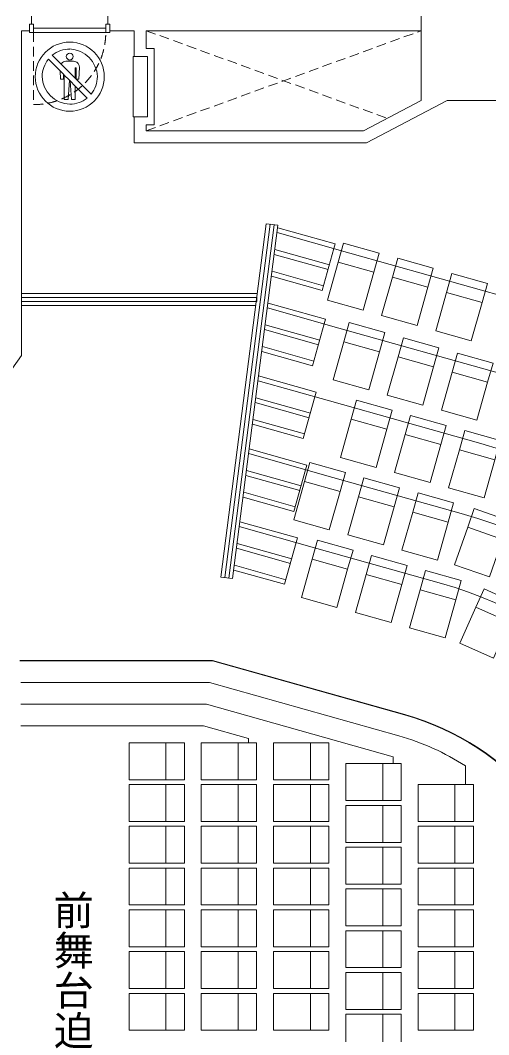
# Model space of a CAD drawing. Units: millimetres, scale not verified. Extents: x -26503 to 29497, y -28039 to 11161.
# Drawn here: x -3722 to 2121, y -10151 to 2494 of the extents above; entities that cross this region are included whole.
import ezdxf
from ezdxf.enums import TextEntityAlignment as Align

# ---------------------------------------------------------------- set-up
doc = ezdxf.new("R2010")
doc.units = ezdxf.units.MM
doc.header["$LTSCALE"] = 100
doc.linetypes.add('DASHED1', pattern=[1.8, 1.2, -0.6])
doc.layers.add('0-0', color=7, linetype='Continuous', lineweight=18)
doc.layers.add('D-F', color=7, linetype='Continuous', lineweight=18)
doc.layers.add('0-A', color=7, linetype='Continuous')
doc.styles.add('@HGｺﾞｼｯｸE', font='')
doc.styles.get('@HGｺﾞｼｯｸE').set_extended_font_data('@HGｺﾞｼｯｸE')

msp = doc.modelspace()

# ---------------------------------------------------------------- linework, layer by layer
at = {"layer": '0-0'}
for p, q in [((-3581.5, 2443.6), (-3581.5, 2543.8)), ((-2630.4, 2443.6), (-2630.4, 2543.8)), ((1279.2, 2543.8), (1279.2, 1492.5)), ((-3556.5, 2443.6), (-3606.6, 2443.6)), ((-3606.6, 2443.6), (-3606.6, 2343.5)), ((-3581.5, 2443.6), (-3606.6, 2443.6)), ((-3606.6, 2363.5), (-3606.6, 2443.6)), ((-3556.5, 2443.6), (-3556.5, 2343.5)), ((-2655.4, 2443.6), (-2605.4, 2443.6)), ((-2655.4, 2443.6), (-2655.4, 2343.5)), ((-2630.4, 2443.6), (-2605.4, 2443.6)), ((-2605.4, 2363.5), (-2605.4, 2443.6)), ((-2605.4, 2443.6), (-2605.4, 2343.5)), ((-3606.6, 2363.6), (-3706.7, 2363.6)), ((-3706.7, 2363.6), (-3706.7, -1686.3)), ((-3556.5, 2343.5), (-3606.6, 2343.5)), ((-2655.4, 2393.6), (-3556.5, 2393.6)), ((-3556.5, 2343.5), (-2655.4, 2343.5)), ((-2655.4, 2343.5), (-2605.4, 2343.5)), ((-2300, 2363.6), (-2605.4, 2363.6)), ((-2300, 2040.7), (-2300, 2363.6)), ((1279.2, 2363.6), (-2149.8, 2363.6)), ((-2315, 2040.7), (-2315, 1289.8)), ((-2134.8, 2040.7), (-2315, 2040.7)), ((597.9, 966.9), (1603.4, 1492.5)), ((1603.4, 1492.5), (2480.7, 1492.5)), ((-2300, 966.9), (-2300, 1289.8)), ((-2049.7, 1189.7), (-2149.8, 1189.7)), ((-2149.8, 1117.1), (-2149.8, 1189.7)), ((253, 1117.1), (-2149.8, 1117.1)), ((-2300, 966.9), (-2149.8, 966.9)), ((253, 966.9), (-2149.8, 966.9)), ((253, 966.9), (597.9, 966.9)), ((-656.1, -41.8), (-1221.6, -4446.3)), ((-606.5, -48.2), (-1172, -4452.7)), ((-556.8, -54.6), (-1122.3, -4459.1)), ((-507.2, -61), (-1072.7, -4465.5)), ((-507.2, -61), (-656.1, -41.8)), ((-606.5, -48.2), (-556.8, -54.6)), ((207.3, -294.8), (-511.2, -92.7)), ((389.2, -408.4), (-519, -152.9)), ((134.1, -555.1), (-546, -363.7)), ((117.9, -612.9), (-553.8, -424)), ((2523, -1008.6), (389.2, -408.4)), ((44.7, -873.1), (-588.6, -695)), ((60.9, -815.3), (-580.8, -634.8)), ((-3706.7, -910.3), (-767.6, -910.3)), ((-3706.7, -960.4), (-3706.7, -1010.5)), ((-3706.7, -960.4), (-771, -960.4)), ((-3706.7, -1010.5), (-771, -1010.5)), ((-771, -960.4), (-771, -1010.5)), ((-3706.7, -1060.5), (-786.9, -1060.5)), ((-3570.6, -1060.5), (-917.4, -1060.5)), ((253.3, -1342.6), (-639.5, -1091.5)), ((86.8, -1233.4), (-631.7, -1031.3)), ((-2.6, -1551.4), (-674.3, -1362.5)), ((13.6, -1493.6), (-666.5, -1302.3)), ((2269.5, -1909.7), (253.3, -1342.6)), ((-75.8, -1811.7), (-709.1, -1633.5)), ((-59.6, -1753.8), (-701.3, -1573.3)), ((-3706.7, -1686.3), (-4027.1, -2136.8)), ((136.7, -2251), (-756.1, -1999.9)), ((-29.8, -2141.8), (-748.4, -1939.7)), ((-119.3, -2459.9), (-790.9, -2270.9)), ((-103, -2402), (-783.2, -2210.7)), ((2024.1, -2782), (136.7, -2251)), ((-176.2, -2662.3), (-818, -2481.7)), ((-192.5, -2720.1), (-825.7, -2542)), ((73.2, -3174.4), (-872.7, -2908.3)), ((-146.4, -3050.2), (-865, -2848.1)), ((-219.6, -3310.5), (-899.8, -3119.1)), ((-235.9, -3368.3), (-907.5, -3179.4)), ((1778.8, -3654.2), (73.2, -3174.4)), ((-292.8, -3570.7), (-934.6, -3390.2)), ((-309.1, -3628.5), (-942.3, -3450.4)), ((-263.1, -3958.7), (-981.6, -3756.5)), ((-22.9, -4088.6), (-989.4, -3816.8)), ((-336.3, -4218.9), (-1016.4, -4027.6)), ((-352.5, -4276.7), (-1024.2, -4087.8)), ((1532.2, -4526.1), (-22.9, -4088.6)), ((-409.5, -4479.1), (-1051.2, -4298.6)), ((-425.7, -4536.9), (-1059, -4358.8)), ((-1072.7, -4465.5), (-1221.6, -4446.3)), ((-1172, -4452.7), (-1122.3, -4459.1)), ((-1323, -5484.8), (-3726.7, -5484.8)), ((-1323.8, -5490.8), (-3726.7, -5490.8)), ((-1323.8, -5490.8), (1072.6, -6164.9)), ((-1323, -5484.8), (1075.3, -6159.4)), ((-3716.7, -5761.1), (-1361.1, -5761.1)), ((-1361.1, -5761.1), (999.4, -6425.1)), ((-3716.7, -6031.4), (-1398.4, -6031.4)), ((-1398.4, -6031.4), (928.8, -6686)), ((-3716.7, -6301.7), (-1435.7, -6301.7)), ((-1435.7, -6301.7), (-873.3, -6459.9)), ((-873.3, -6459.9), (-873.3, -6512)), ((928.8, -6772.3), (928.8, -6686)), ((1829.9, -6801), (1829.9, -7032.6)), ((1028.9, -7753.5), (1028.9, -7292.9)), ((1028.9, -8794.7), (1028.9, -8334.2)), ((-102.4, -9115.1), (-102.4, -9575.6)), ((127.9, -9115.1), (-102.4, -9115.1))]:
    msp.add_line(p, q, dxfattribs=at)
at = {"layer": '0-0', "linetype": 'DASHED1'}
for p, q in [((-3556.5, 2343.5), (-3556.5, 1442.4)), ((-2149.8, 1117.1), (1279.2, 2363.6)), ((-2149.8, 2363.6), (855.6, 1271.1))]:
    msp.add_line(p, q, dxfattribs=at)
at = {"layer": '0-0'}
for points in [[(-2049.7, 1189.7), (-2049.7, 2140.8), (-2149.8, 2140.8), (-2149.8, 2363.6)], [(-2315, 1289.8), (-2134.8, 1289.8), (-2134.8, 2040.7)], [(253, 1117.1), (561, 1117.1), (1279.2, 1492.5)], [(44.7, -873.1), (191.1, -352.7), (207.3, -294.8)], [(-75.8, -1811.7), (70.6, -1291.2), (86.8, -1233.4)], [(-192.5, -2720.1), (-46.1, -2199.6), (-29.8, -2141.8)], [(-309.1, -3628.5), (-162.7, -3108.1), (-146.4, -3050.2)], [(-425.7, -4536.9), (-279.3, -4016.5), (-263.1, -3958.7)], [(-102.4, -6512), (-562.9, -6512), (-562.9, -6972.5), (-102.4, -6972.5)], [(798.7, -6772.3), (338.1, -6772.3), (338.1, -7232.8), (798.7, -7232.8)], [(1028.9, -7292.9), (798.7, -7292.9), (798.7, -7753.5), (1028.9, -7753.5)], [(1028.9, -8334.2), (798.7, -8334.2), (798.7, -8794.7), (1028.9, -8794.7)], [(-102.4, -9575.6), (127.9, -9575.6), (127.9, -9115.1)]]:
    msp.add_lwpolyline(points, dxfattribs=at)
for points in [[(311.8, -282.6), (244.9, -520.3), (688.2, -645), (755.1, -407.3)], [(986.4, -472.4), (919.5, -710.1), (1362.9, -834.8), (1429.8, -597.1)], [(244.9, -520.3), (111.2, -995.8), (554.5, -1120.5), (688.2, -645)], [(919.5, -710.1), (785.8, -1185.6), (1229.1, -1310.3), (1362.9, -834.8)], [(1661.1, -662.1), (1594.2, -899.9), (2037.5, -1024.6), (2104.4, -786.9)], [(1594.2, -899.9), (1460.5, -1375.4), (1903.8, -1500.1), (2037.5, -1024.6)], [(382.1, -1274.8), (315.2, -1512.6), (758.5, -1637.3), (825.4, -1399.5)], [(315.2, -1512.6), (181.4, -1988), (624.8, -2112.7), (758.5, -1637.3)], [(1056.7, -1464.6), (989.8, -1702.3), (1433.2, -1827), (1500, -1589.3)], [(989.8, -1702.3), (856.1, -2177.8), (1299.4, -2302.5), (1433.2, -1827)], [(1731.4, -1654.4), (1664.5, -1892.1), (2107.8, -2016.8), (2174.7, -1779.1)], [(1664.5, -1892.1), (1530.7, -2367.6), (1974.1, -2492.3), (2107.8, -2016.8)], [(472.7, -2241.6), (405.9, -2479.3), (849.2, -2604), (916.1, -2366.3)], [(405.9, -2479.3), (272.1, -2954.8), (715.4, -3079.5), (849.2, -2604)], [(1147.4, -2431.3), (1080.5, -2669.1), (1523.8, -2793.8), (1590.7, -2556)], [(1822, -2621.1), (1755.2, -2858.8), (2198.5, -2983.5), (2265.4, -2745.8)], [(1080.5, -2669.1), (946.8, -3144.5), (1390.1, -3269.2), (1523.8, -2793.8)], [(1755.2, -2858.8), (1621.4, -3334.3), (2064.8, -3459), (2198.5, -2983.5)], [(-109.5, -3019), (-176.4, -3256.8), (267, -3381.5), (333.8, -3143.7)], [(-176.4, -3256.8), (-310.1, -3732.2), (133.2, -3856.9), (267, -3381.5)], [(565.1, -3208.8), (498.3, -3446.5), (941.6, -3571.2), (1008.5, -3333.5)], [(1239.8, -3398.6), (1172.9, -3636.3), (1616.3, -3761), (1683.1, -3523.3)], [(498.3, -3446.5), (364.5, -3922), (807.9, -4046.7), (941.6, -3571.2)], [(1172.9, -3636.3), (1039.2, -4111.8), (1482.5, -4236.5), (1616.3, -3761)], [(1940.3, -3592.7), (1859, -3825.9), (2293.9, -3977.6), (2375.2, -3744.4)], [(1859, -3825.9), (1696.4, -4292.3), (2131.2, -4443.9), (2293.9, -3977.6)], [(-14.8, -3986.9), (-81.6, -4224.7), (361.7, -4349.4), (428.6, -4111.6)], [(-81.6, -4224.7), (-215.4, -4700.1), (228, -4824.8), (361.7, -4349.4)], [(659.9, -4176.7), (593, -4414.4), (1036.4, -4539.1), (1103.2, -4301.4)], [(593, -4414.4), (459.3, -4889.9), (902.6, -5014.6), (1036.4, -4539.1)], [(1334.5, -4366.5), (1267.7, -4604.2), (1711, -4728.9), (1777.9, -4491.2)], [(1267.7, -4604.2), (1133.9, -5079.7), (1577.3, -5204.4), (1711, -4728.9)], [(2063.7, -4594.7), (1962.3, -4819.9), (2382.3, -5008.9), (2483.7, -4783.7)], [(1962.3, -4819.9), (1759.6, -5270.3), (2179.6, -5459.3), (2382.3, -5008.9)], [(-1904.5, -6512), (-2365.1, -6512), (-2365.1, -6972.5), (-1904.5, -6972.5)], [(-1674.3, -6512), (-1904.5, -6512), (-1904.5, -6972.5), (-1674.3, -6972.5)], [(-1003.5, -6512), (-1464, -6512), (-1464, -6972.5), (-1003.5, -6972.5)], [(-773.2, -6512), (-1003.5, -6512), (-1003.5, -6972.5), (-773.2, -6972.5)], [(127.9, -6512), (-102.4, -6512), (-102.4, -6972.5), (127.9, -6972.5)], [(1028.9, -6772.3), (798.7, -6772.3), (798.7, -7232.8), (1028.9, -7232.8)], [(-1904.5, -7032.6), (-2365.1, -7032.6), (-2365.1, -7493.2), (-1904.5, -7493.2)], [(-1674.3, -7032.6), (-1904.5, -7032.6), (-1904.5, -7493.2), (-1674.3, -7493.2)], [(-1003.5, -7032.6), (-1464, -7032.6), (-1464, -7493.2), (-1003.5, -7493.2)], [(-773.2, -7032.6), (-1003.5, -7032.6), (-1003.5, -7493.2), (-773.2, -7493.2)], [(-102.4, -7032.6), (-562.9, -7032.6), (-562.9, -7493.2), (-102.4, -7493.2)], [(127.9, -7032.6), (-102.4, -7032.6), (-102.4, -7493.2), (127.9, -7493.2)], [(1699.7, -7032.6), (1239.2, -7032.6), (1239.2, -7493.2), (1699.7, -7493.2)], [(1930, -7032.6), (1699.7, -7032.6), (1699.7, -7493.2), (1930, -7493.2)], [(798.7, -7292.9), (338.1, -7292.9), (338.1, -7753.5), (798.7, -7753.5)], [(-1904.5, -7553.2), (-2365.1, -7553.2), (-2365.1, -8013.8), (-1904.5, -8013.8)], [(-1674.3, -7553.2), (-1904.5, -7553.2), (-1904.5, -8013.8), (-1674.3, -8013.8)], [(-1003.5, -7553.2), (-1464, -7553.2), (-1464, -8013.8), (-1003.5, -8013.8)], [(-773.2, -7553.2), (-1003.5, -7553.2), (-1003.5, -8013.8), (-773.2, -8013.8)], [(-102.4, -7553.2), (-562.9, -7553.2), (-562.9, -8013.8), (-102.4, -8013.8)], [(127.9, -7553.2), (-102.4, -7553.2), (-102.4, -8013.8), (127.9, -8013.8)], [(1699.7, -7553.2), (1239.2, -7553.2), (1239.2, -8013.8), (1699.7, -8013.8)], [(1930, -7553.2), (1699.7, -7553.2), (1699.7, -8013.8), (1930, -8013.8)], [(798.7, -7813.5), (338.1, -7813.5), (338.1, -8274.1), (798.7, -8274.1)], [(1028.9, -7813.5), (798.7, -7813.5), (798.7, -8274.1), (1028.9, -8274.1)], [(-1904.5, -8073.8), (-2365.1, -8073.8), (-2365.1, -8534.4), (-1904.5, -8534.4)], [(-1674.3, -8073.8), (-1904.5, -8073.8), (-1904.5, -8534.4), (-1674.3, -8534.4)], [(-1003.5, -8073.8), (-1464, -8073.8), (-1464, -8534.4), (-1003.5, -8534.4)], [(-773.2, -8073.8), (-1003.5, -8073.8), (-1003.5, -8534.4), (-773.2, -8534.4)], [(-102.4, -8073.8), (-562.9, -8073.8), (-562.9, -8534.4), (-102.4, -8534.4)], [(127.9, -8073.8), (-102.4, -8073.8), (-102.4, -8534.4), (127.9, -8534.4)], [(1699.7, -8073.8), (1239.2, -8073.8), (1239.2, -8534.4), (1699.7, -8534.4)], [(1930, -8073.8), (1699.7, -8073.8), (1699.7, -8534.4), (1930, -8534.4)], [(798.7, -8334.2), (338.1, -8334.2), (338.1, -8794.7), (798.7, -8794.7)], [(-1904.5, -8594.5), (-2365.1, -8594.5), (-2365.1, -9055), (-1904.5, -9055)], [(-1674.3, -8594.5), (-1904.5, -8594.5), (-1904.5, -9055), (-1674.3, -9055)], [(-1003.5, -8594.5), (-1464, -8594.5), (-1464, -9055), (-1003.5, -9055)], [(-773.2, -8594.5), (-1003.5, -8594.5), (-1003.5, -9055), (-773.2, -9055)], [(-102.4, -8594.5), (-562.9, -8594.5), (-562.9, -9055), (-102.4, -9055)], [(127.9, -8594.5), (-102.4, -8594.5), (-102.4, -9055), (127.9, -9055)], [(1699.7, -8594.5), (1239.2, -8594.5), (1239.2, -9055), (1699.7, -9055)], [(1930, -8594.5), (1699.7, -8594.5), (1699.7, -9055), (1930, -9055)], [(798.7, -8854.8), (338.1, -8854.8), (338.1, -9315.3), (798.7, -9315.3)], [(1028.9, -8854.8), (798.7, -8854.8), (798.7, -9315.3), (1028.9, -9315.3)], [(-1904.5, -9115.1), (-2365.1, -9115.1), (-2365.1, -9575.6), (-1904.5, -9575.6)], [(-1674.3, -9115.1), (-1904.5, -9115.1), (-1904.5, -9575.6), (-1674.3, -9575.6)], [(-1003.5, -9115.1), (-1464, -9115.1), (-1464, -9575.6), (-1003.5, -9575.6)], [(-773.2, -9115.1), (-1003.5, -9115.1), (-1003.5, -9575.6), (-773.2, -9575.6)], [(-102.4, -9115.1), (-562.9, -9115.1), (-562.9, -9575.6), (-102.4, -9575.6)], [(1699.7, -9115.1), (1239.2, -9115.1), (1239.2, -9575.6), (1699.7, -9575.6)], [(1930, -9115.1), (1699.7, -9115.1), (1699.7, -9575.6), (1930, -9575.6)], [(798.7, -9375.4), (338.1, -9375.4), (338.1, -9835.9), (798.7, -9835.9)], [(1028.9, -9375.4), (798.7, -9375.4), (798.7, -9835.9), (1028.9, -9835.9)], [(-1904.5, -9635.7), (-2365.1, -9635.7), (-2365.1, -10096.3), (-1904.5, -10096.3)], [(-1674.3, -9635.7), (-1904.5, -9635.7), (-1904.5, -10096.3), (-1674.3, -10096.3)], [(-1003.5, -9635.7), (-1464, -9635.7), (-1464, -10096.3), (-1003.5, -10096.3)], [(-773.2, -9635.7), (-1003.5, -9635.7), (-1003.5, -10096.3), (-773.2, -10096.3)], [(-102.4, -9635.7), (-562.9, -9635.7), (-562.9, -10096.3), (-102.4, -10096.3)], [(127.9, -9635.7), (-102.4, -9635.7), (-102.4, -10096.3), (127.9, -10096.3)], [(1699.7, -9635.7), (1239.2, -9635.7), (1239.2, -10096.3), (1699.7, -10096.3)], [(1930, -9635.7), (1699.7, -9635.7), (1699.7, -10096.3), (1930, -10096.3)], [(798.7, -9896), (338.1, -9896), (338.1, -10356.6), (798.7, -10356.6)], [(1028.9, -9896), (798.7, -9896), (798.7, -10356.6), (1028.9, -10356.6)]]:
    msp.add_lwpolyline(points, close=True, dxfattribs=at)
at = {"layer": '0-0', "linetype": 'DASHED1'}
msp.add_arc((-3556.5, 2343.5), 901.1, 270, 0, dxfattribs=at)
at = {"layer": '0-0'}
for radius, start, end in [(6818.1, 8.01895, 74.28934), (5912, 9.25801, 74.28934), (5005.9, 10.95279, 74.30464), (3303.9, 39.40053, 74.28932), (3309.9, 39.40053, 74.26961), (3033.6, 57.00581, 74.28932)]:
    msp.add_arc((177.9, -9345.4), radius, start, end, dxfattribs=at)
at = {"layer": 'D-F'}
for p, q in [((-3322.3, 2057.7), (-3214.1, 1949.3)), ((-2990.2, 1758.5), (-2982.3, 1906.7))]:
    msp.add_line(p, q, dxfattribs=at)
for points in [[(-3083, 1505.3), (-3099.2, 1737.1), (-3108.9, 1746.9), (-3125.9, 1505.3), (-3173.1, 1505.3), (-3173.1, 1811.1), (-3183.8, 1821.7), (-3183.8, 1758.5), (-3218.6, 1758.5), (-3224.2, 1862.1), (-3370.8, 2008.7)], [(-3214.1, 1949.3), (-3035.8, 1771.1), (-3035.8, 1900.1), (-3025.1, 1900.1), (-3025.1, 1760.5), (-3023.3, 1758.5), (-2990.2, 1758.5)], [(-2982.3, 1906.7), (-2990.2, 1758.5), (-3023.3, 1758.5), (-2837.8, 1573.1)], [(-2886.7, 1524.7), (-3035.8, 1673.7), (-3035.8, 1505.3), (-3083, 1505.3)]]:
    msp.add_lwpolyline(points, dxfattribs=at)
for points in [[(-3035.8, 1900.1), (-3035.8, 1771.1), (-3025.1, 1760.5), (-3025.1, 1900.1)], [(-3183.8, 1758.5), (-3183.8, 1821.7), (-3224.2, 1862.1), (-3218.6, 1758.5)], [(-3125.9, 1505.3), (-3108.9, 1746.9), (-3173.1, 1811.1), (-3173.1, 1505.3)], [(-3083, 1505.3), (-3035.8, 1505.3), (-3035.8, 1673.7), (-3099.2, 1737.1)], [(-3023.3, 1758.5), (-3025.1, 1760.5), (-3025.1, 1758.5)]]:
    msp.add_lwpolyline(points, close=True, dxfattribs=at)
for centre, radius, start, end in [((-3104.4, 1791), 430.3, 90.01331, 180.01066), ((-3104.5, 1790.9), 430.3, 359.99201, 89.98935), ((-3102.6, 1788.2), 347.6, 90.17441, 129.18968), ((-3102.8, 2039.9), 44.6, 92.06739, 177.98594), ((-3102.9, 2043.1), 44.5, 182.1377, 268.07609), ((-3106.1, 2043.2), 44.5, 272.10635, 357.78666), ((-3106.1, 2039.9), 44.6, 2.02021, 87.81967), ((-3116.9, 1778.5), 357.6, 2.10521, 87.88481), ((-3101.3, 1790.6), 346.8, 141.02952, 179.82214), ((-3155.5, 1911.5), 69.7, 101.00287, 147.14539), ((-3104.5, 1626.4), 359.3, 89.98013, 100.30929), ((-3103.6, 1635.3), 350.4, 79.56016, 90.14089), ((-3055.3, 1908.5), 73, 358.57678, 77.97511), ((-3104.5, 1790.9), 430.2, 180.00266, 270.00001), ((-3090.5, 1804.8), 357.8, 182.10188, 267.88148), ((-3104.4, 1790.9), 430.2, 269.99733, 359.99468), ((-3107.4, 1792.9), 347.8, 320.81515, 359.80815), ((-3104.7, 1793.1), 345.8, 270.16395, 309.09017)]:
    msp.add_arc(centre, radius, start, end, dxfattribs=at)

# ---------------------------------------------------------------- texts
at = {"layer": '0-A', "style": '@HGｺﾞｼｯｸE'}
msp.add_text('前舞台迫', height=366.6, rotation=270, dxfattribs=at).set_placement((-3355.3, -8345.4), align=Align.BOTTOM_LEFT)

doc.saveas('drawing.dxf')
